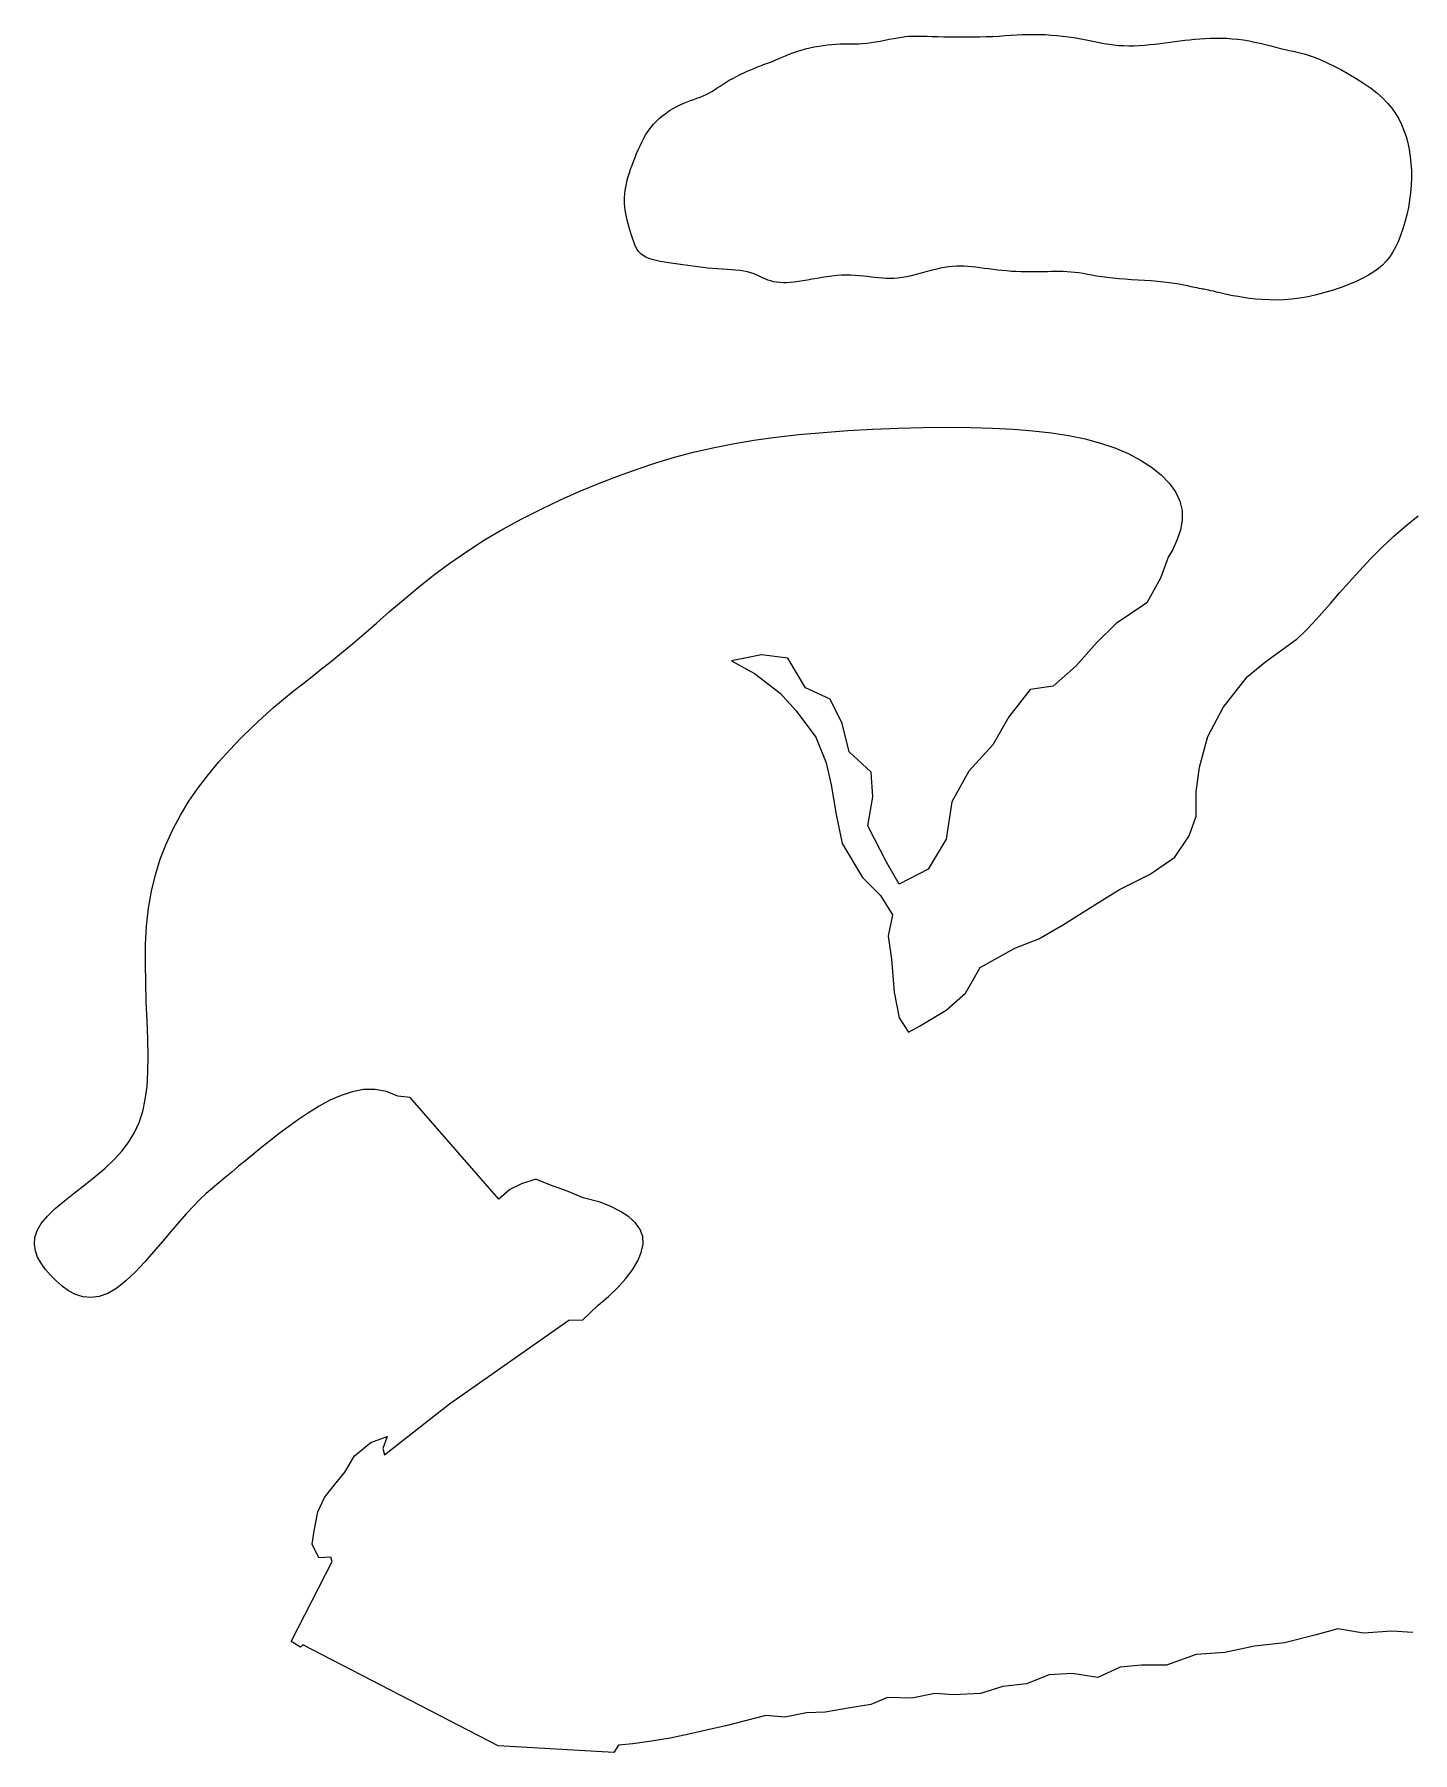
# Model space of a CAD drawing. Header units: inches. Extents: x 326978 to 343822, y 4677882 to 4690337.
# Drawn here: x 341162.3 to 341352.9, y 4689617.1 to 4689854.7 of the extents above; entities that cross this region are included whole.
import ezdxf

# ---------------------------------------------------------------- set-up
doc = ezdxf.new("R2010")
doc.units = ezdxf.units.IN
doc.header["$MEASUREMENT"] = 0
doc.layers.add('Parks', color=7, linetype='Continuous')

msp = doc.modelspace()

# ---------------------------------------------------------------- linework, layer by layer
at = {"layer": 'Parks'}
msp.add_lwpolyline([(341305.2555, 4689854.3544), (341306.0231, 4689854.2429), (341306.7688, 4689854.1192), (341307.4892, 4689853.9853), (341308.1881, 4689853.8458), (341308.8708, 4689853.7055), (341309.5427, 4689853.5697), (341310.2093, 4689853.4432), (341310.8758, 4689853.3313), (341311.5478, 4689853.2388), (341312.2305, 4689853.171), (341312.9279, 4689853.1314), (341313.6377, 4689853.1185), (341314.3563, 4689853.1291), (341315.0799, 4689853.1602), (341315.8049, 4689853.2089), (341316.5276, 4689853.272), (341317.2441, 4689853.3466), (341317.9509, 4689853.4296), (341318.6455, 4689853.5181), (341319.3303, 4689853.6096), (341320.009, 4689853.7018), (341320.6854, 4689853.7923), (341321.3631, 4689853.8788), (341322.0459, 4689853.9589), (341322.7374, 4689854.0302), (341323.4414, 4689854.0904), (341324.1606, 4689854.1372), (341324.894, 4689854.1686), (341325.6395, 4689854.1824), (341326.3951, 4689854.1766), (341327.1587, 4689854.1494), (341327.9285, 4689854.0985), (341328.7023, 4689854.0221), (341329.4781, 4689853.918), (341330.2533, 4689853.7858), (341331.0232, 4689853.6307), (341331.7822, 4689853.4594), (341332.5252, 4689853.2787), (341333.2465, 4689853.0953), (341333.9409, 4689852.916), (341334.603, 4689852.7474), (341335.2273, 4689852.5963), (341335.8124, 4689852.4662), (341336.3722, 4689852.3476), (341336.9246, 4689852.2276), (341337.4874, 4689852.0935), (341338.0786, 4689851.9324), (341338.7159, 4689851.7317), (341339.4172, 4689851.4783), (341340.2003, 4689851.1597), (341341.0761, 4689850.7666), (341342.0266, 4689850.3045), (341343.027, 4689849.7824), (341344.0523, 4689849.2095), (341345.0776, 4689848.5948), (341346.078, 4689847.9475), (341347.0285, 4689847.2766), (341347.9043, 4689846.5912), (341348.6856, 4689845.8983), (341349.3744, 4689845.1959), (341349.9775, 4689844.4801), (341350.5022, 4689843.7467), (341350.9555, 4689842.9918), (341351.3444, 4689842.2113), (341351.676, 4689841.4012), (341351.9575, 4689840.5574), (341352.1945, 4689839.6773), (341352.3877, 4689838.7634), (341352.5365, 4689837.82), (341352.6402, 4689836.8509), (341352.698, 4689835.8603), (341352.7093, 4689834.8522), (341352.6735, 4689833.8306), (341352.5899, 4689832.7996), (341352.4584, 4689831.7643), (341352.2822, 4689830.734), (341352.0649, 4689829.7192), (341351.8101, 4689828.7304), (341351.5217, 4689827.7779), (341351.2033, 4689826.8722), (341350.8587, 4689826.0237), (341350.4914, 4689825.243), (341350.103, 4689824.5369), (341349.6852, 4689823.8993), (341349.2277, 4689823.3202), (341348.7199, 4689822.7899), (341348.1516, 4689822.2987), (341347.5122, 4689821.8368), (341346.7912, 4689821.3944), (341345.9783, 4689820.9618), (341345.0676, 4689820.5322), (341344.0716, 4689820.1106), (341343.0076, 4689819.7052), (341341.8928, 4689819.3241), (341340.7442, 4689818.9752), (341339.5792, 4689818.6668), (341338.4148, 4689818.4069), (341337.2683, 4689818.2035), (341336.1542, 4689818.0623), (341335.0772, 4689817.9787), (341334.039, 4689817.9458), (341333.0418, 4689817.9567), (341332.0873, 4689818.0043), (341331.1776, 4689818.0817), (341330.3145, 4689818.1818), (341329.5001, 4689818.2978), (341328.7363, 4689818.4232), (341328.0249, 4689818.5538), (341327.368, 4689818.6859), (341326.7674, 4689818.8159), (341326.2251, 4689818.9402), (341325.7429, 4689819.055), (341325.3229, 4689819.1567), (341324.9668, 4689819.2417), (341324.6736, 4689819.3078), (341324.4296, 4689819.3585), (341324.218, 4689819.3988), (341324.0222, 4689819.4337), (341323.8253, 4689819.4682), (341323.6106, 4689819.5074), (341323.3615, 4689819.5561), (341323.061, 4689819.6195), (341322.6957, 4689819.701), (341322.2645, 4689819.7975), (341321.7695, 4689819.9048), (341321.2128, 4689820.0182), (341320.5965, 4689820.1334), (341319.9226, 4689820.2459), (341319.1934, 4689820.3511), (341318.4109, 4689820.4446), (341317.5789, 4689820.5234), (341316.7086, 4689820.5901), (341315.8126, 4689820.6487), (341314.9039, 4689820.7032), (341313.9951, 4689820.7578), (341313.0992, 4689820.8164), (341312.2288, 4689820.883), (341311.3968, 4689820.9618), (341310.6132, 4689821.0553), (341309.876, 4689821.1603), (341309.1806, 4689821.2719), (341308.5222, 4689821.3856), (341307.8962, 4689821.4966), (341307.2978, 4689821.6002), (341306.7224, 4689821.6917), (341306.1651, 4689821.7663), (341305.6213, 4689821.8207), (341305.0866, 4689821.8566), (341304.5567, 4689821.8769), (341304.0271, 4689821.8849), (341303.4934, 4689821.8833), (341302.9514, 4689821.8754), (341302.3965, 4689821.8641), (341301.8244, 4689821.8525), (341301.2321, 4689821.8433), (341300.6216, 4689821.8382), (341299.9962, 4689821.8384), (341299.3595, 4689821.8453), (341298.7146, 4689821.8604), (341298.065, 4689821.8848), (341297.414, 4689821.9201), (341296.7651, 4689821.9675), (341296.1213, 4689822.0275), (341295.4846, 4689822.0976), (341294.8566, 4689822.1745), (341294.2391, 4689822.2548), (341293.6337, 4689822.335), (341293.0421, 4689822.4119), (341292.466, 4689822.4821), (341291.907, 4689822.5421), (341291.3656, 4689822.5889), (341290.8363, 4689822.6198), (341290.3123, 4689822.6325), (341289.787, 4689822.6247), (341289.2537, 4689822.594), (341288.7055, 4689822.5381), (341288.1357, 4689822.4545), (341287.5377, 4689822.341), (341286.9072, 4689822.197), (341286.2508, 4689822.0299), (341285.5776, 4689821.8485), (341284.8966, 4689821.6622), (341284.217, 4689821.4798), (341283.5478, 4689821.3106), (341282.8982, 4689821.1637), (341282.2772, 4689821.048), (341281.6912, 4689820.9704), (341281.1358, 4689820.9281), (341280.6041, 4689820.9162), (341280.0889, 4689820.9295), (341279.5831, 4689820.963), (341279.0796, 4689821.0116), (341278.5714, 4689821.0704), (341278.0515, 4689821.1342), (341277.5139, 4689821.1982), (341276.9578, 4689821.2586), (341276.3835, 4689821.3115), (341275.7913, 4689821.3533), (341275.1817, 4689821.3803), (341274.5548, 4689821.3888), (341273.9111, 4689821.375), (341273.2509, 4689821.3353), (341272.5756, 4689821.2677), (341271.8904, 4689821.1768), (341271.2019, 4689821.0692), (341270.5165, 4689820.951), (341269.8404, 4689820.8289), (341269.1802, 4689820.7091), (341268.5422, 4689820.598), (341267.9329, 4689820.5021), (341267.3571, 4689820.4268), (341266.8141, 4689820.3741), (341266.3013, 4689820.345), (341265.8165, 4689820.3405), (341265.3573, 4689820.3615), (341264.9213, 4689820.4092), (341264.5062, 4689820.4844), (341264.1097, 4689820.5883), (341263.7285, 4689820.7204), (341263.3564, 4689820.8747), (341262.9864, 4689821.0439), (341262.6113, 4689821.2204), (341262.2241, 4689821.397), (341261.8176, 4689821.5661), (341261.3849, 4689821.7204), (341260.9189, 4689821.8525), (341260.4142, 4689821.9571), (341259.8732, 4689822.0375), (341259.2999, 4689822.099), (341258.6983, 4689822.147), (341258.0724, 4689822.187), (341257.4262, 4689822.2242), (341256.764, 4689822.2642), (341256.0896, 4689822.3122), (341255.4069, 4689822.3725), (341254.7192, 4689822.4442), (341254.0294, 4689822.5254), (341253.3407, 4689822.6139), (341252.656, 4689822.7079), (341251.9784, 4689822.8052), (341251.3109, 4689822.9038), (341250.6565, 4689823.0018), (341250.0187, 4689823.0982), (341249.4025, 4689823.1967), (341248.8132, 4689823.3018), (341248.2563, 4689823.4184), (341247.737, 4689823.5512), (341247.2609, 4689823.7049), (341246.8333, 4689823.8841), (341246.4596, 4689824.0937), (341246.143, 4689824.337), (341245.8775, 4689824.6126), (341245.6552, 4689824.9179), (341245.4679, 4689825.2501), (341245.3075, 4689825.6066), (341245.1661, 4689825.9846), (341245.0354, 4689826.3815), (341244.9073, 4689826.7945), (341244.7759, 4689827.2211), (341244.6423, 4689827.6587), (341244.5102, 4689828.1052), (341244.3827, 4689828.558), (341244.2634, 4689829.0148), (341244.1555, 4689829.4734), (341244.0624, 4689829.9313), (341243.9875, 4689830.3861), (341243.9336, 4689830.8363), (341243.9012, 4689831.2835), (341243.8904, 4689831.7301), (341243.9012, 4689832.1783), (341243.9336, 4689832.6305), (341243.9875, 4689833.0892), (341244.0629, 4689833.5566), (341244.1599, 4689834.0351), (341244.2782, 4689834.5264), (341244.4164, 4689835.0295), (341244.5728, 4689835.5427), (341244.7456, 4689836.0643), (341244.9333, 4689836.5927), (341245.1342, 4689837.1261), (341245.3464, 4689837.6629), (341245.5685, 4689838.2013), (341245.7994, 4689838.7396), (341246.0415, 4689839.2748), (341246.2976, 4689839.8039), (341246.571, 4689840.3239), (341246.8646, 4689840.8319), (341247.1814, 4689841.3247), (341247.5245, 4689841.7992), (341247.8969, 4689842.2526), (341248.3003, 4689842.6822), (341248.731, 4689843.0868), (341249.1839, 4689843.4658), (341249.654, 4689843.8186), (341250.1363, 4689844.1444), (341250.6256, 4689844.4426), (341251.1169, 4689844.7125), (341251.6052, 4689844.9535), (341252.0861, 4689845.166), (341252.5583, 4689845.3553), (341253.021, 4689845.5277), (341253.4737, 4689845.6898), (341253.9155, 4689845.8477), (341254.3459, 4689846.0081), (341254.7642, 4689846.1771), (341255.1697, 4689846.3614), (341255.5627, 4689846.5656), (341255.9476, 4689846.7883), (341256.3298, 4689847.0265), (341256.7148, 4689847.2772), (341257.1078, 4689847.5373), (341257.5143, 4689847.8038), (341257.9396, 4689848.0737), (341258.3892, 4689848.3439), (341258.8659, 4689848.6114), (341259.3621, 4689848.8732), (341259.8677, 4689849.1263), (341260.3727, 4689849.3675), (341260.8669, 4689849.594), (341261.3402, 4689849.8025), (341261.7825, 4689849.9903), (341262.1837, 4689850.1541), (341262.5373, 4689850.2925), (341262.8511, 4689850.4104), (341263.1367, 4689850.5142), (341263.4054, 4689850.6102), (341263.6687, 4689850.7049), (341263.9381, 4689850.8046), (341264.225, 4689850.9158), (341264.5409, 4689851.0448), (341264.8949, 4689851.1961), (341265.2869, 4689851.3667), (341265.7147, 4689851.5514), (341266.1758, 4689851.7451), (341266.6679, 4689851.943), (341267.1887, 4689852.1398), (341267.7357, 4689852.3305), (341268.3066, 4689852.5101), (341268.8985, 4689852.6744), (341269.5058, 4689852.8222), (341270.1227, 4689852.9531), (341270.7428, 4689853.0668), (341271.3603, 4689853.1631), (341271.969, 4689853.2415), (341272.5629, 4689853.3017), (341273.1359, 4689853.3434), (341273.6842, 4689853.3672), (341274.213, 4689853.3779), (341274.7296, 4689853.3813), (341275.2416, 4689853.3829), (341275.7562, 4689853.3885), (341276.2809, 4689853.404), (341276.8231, 4689853.4349), (341277.3903, 4689853.487), (341277.9869, 4689853.5641), (341278.6057, 4689853.6617), (341279.2367, 4689853.7734), (341279.8697, 4689853.8929), (341280.4946, 4689854.0137), (341281.1013, 4689854.1295), (341281.6797, 4689854.2338), (341282.2197, 4689854.3203), (341282.716, 4689854.3841), (341283.1826, 4689854.4267), (341283.6385, 4689854.4511), (341284.1025, 4689854.4604), (341284.5934, 4689854.4575), (341285.1302, 4689854.4455), (341285.7316, 4689854.4275), (341286.4166, 4689854.4065), (341287.1976, 4689854.3852), (341288.0618, 4689854.3656), (341288.9901, 4689854.3494), (341289.9631, 4689854.3382), (341290.9618, 4689854.3338), (341291.9668, 4689854.3378), (341292.959, 4689854.3519), (341293.9193, 4689854.3778), (341294.8329, 4689854.4161), (341295.7033, 4689854.4635), (341296.5388, 4689854.5156), (341297.3473, 4689854.5681), (341298.1369, 4689854.6165), (341298.9157, 4689854.6566), (341299.6918, 4689854.6838), (341300.4734, 4689854.6938), (341301.2662, 4689854.6833), (341302.0674, 4689854.6525), (341302.872, 4689854.6029), (341303.675, 4689854.5358), (341304.4712, 4689854.4525), (341305.2555, 4689854.3544)], close=True, dxfattribs=at)
msp.add_lwpolyline([(341352.8913, 4689633.6779), (341350.0134, 4689633.8697), (341346.0803, 4689633.582), (341342.5308, 4689634.1573), (341339.3652, 4689633.2944), (341335.1443, 4689632.2396), (341331.0193, 4689631.7602), (341326.8943, 4689630.8972), (341322.9612, 4689630.6096), (341318.8362, 4689629.1713), (341315.3828, 4689629.1713), (341312.409, 4689628.8837), (341309.3392, 4689627.4454), (341305.7898, 4689628.0207), (341302.6242, 4689627.829), (341299.4585, 4689626.5824), (341296.1969, 4689626.1989), (341293.1271, 4689625.2401), (341289.3859, 4689625.0483), (341286.7958, 4689625.2401), (341283.6301, 4689624.5689), (341280.2726, 4689624.6648), (341277.9702, 4689623.7059), (341274.8046, 4689623.2265), (341271.6389, 4689622.6512), (341269.0488, 4689622.5553), (341266.075, 4689621.98), (341263.4585, 4689622.1707), (341260.761, 4689621.4906), (341258.0883, 4689620.827), (341255.4388, 4689620.1939), (341252.8107, 4689619.6069), (341250.2026, 4689619.0816), (341247.6126, 4689618.6337), (341245.0392, 4689618.2788), (341243.0765, 4689618.0907), (341242.4383, 4689617.058), (341226.4266, 4689618.0043), (341199.4048, 4689631.9811), (341199.1148, 4689631.6671), (341197.7859, 4689632.44), (341203.4883, 4689643.5013), (341203.295, 4689644.1051), (341201.6437, 4689643.9813), (341200.7028, 4689645.9036), (341200.999, 4689647.739), (341201.4728, 4689650.3442), (341202.4206, 4689652.3573), (341203.783, 4689654.0743), (341205.2047, 4689655.8506), (341206.5671, 4689658.1005), (341208.8181, 4689659.9359), (341211.0691, 4689660.7648), (341210.4767, 4689659.107), (341210.7068, 4689658.2221), (341213.9518, 4689660.785), (341219.7038, 4689665.3159), (341236.189, 4689676.8782), (341238.1399, 4689676.9287), (341240.2317, 4689678.9331), (341241.6659, 4689680.1473), (341242.9537, 4689681.3786), (341244.0745, 4689682.6165), (341245.0066, 4689683.8475), (341245.7282, 4689685.058), (341246.2177, 4689686.2344), (341246.4534, 4689687.363), (341246.4136, 4689688.4304), (341246.0766, 4689689.4227), (341245.4318, 4689690.3299), (341244.5123, 4689691.1548), (341243.3626, 4689691.9037), (341242.0269, 4689692.5828), (341240.5494, 4689693.1984), (341238.1885, 4689693.7637), (341235.8783, 4689694.7702), (341233.6615, 4689695.5477), (341231.6134, 4689696.3688), (341229.6586, 4689695.7175), (341228.0378, 4689694.9239), (341226.5192, 4689693.5998), (341214.2644, 4689707.655), (341212.5649, 4689707.8695), (341210.9896, 4689708.4836), (341209.4078, 4689708.7677), (341207.8263, 4689708.7464), (341206.2534, 4689708.4626), (341204.6973, 4689707.9591), (341203.1663, 4689707.2789), (341201.6687, 4689706.4649), (341200.2127, 4689705.5601), (341198.8067, 4689704.6074), (341197.4573, 4689703.6437), (341196.1654, 4689702.6821), (341194.9302, 4689701.7296), (341193.7511, 4689700.7933), (341192.6272, 4689699.8803), (341191.5579, 4689698.9977), (341190.5425, 4689698.1526), (341189.5802, 4689697.352), (341188.6675, 4689696.5972), (341187.79, 4689695.8669), (341186.9305, 4689695.1338), (341186.0717, 4689694.3707), (341185.1964, 4689693.5504), (341184.2874, 4689692.6457), (341183.3274, 4689691.6295), (341182.2994, 4689690.4745), (341181.1915, 4689689.1684), (341180.0151, 4689687.758), (341178.7867, 4689686.3052), (341177.523, 4689684.8716), (341176.2409, 4689683.519), (341174.9569, 4689682.3091), (341173.6879, 4689681.3036), (341172.4505, 4689680.5643), (341171.2592, 4689680.1363), (341170.1191, 4689679.9976), (341169.033, 4689680.1097), (341168.004, 4689680.4341), (341167.0348, 4689680.9321), (341166.1284, 4689681.5654), (341165.2875, 4689682.2952), (341164.5151, 4689683.0831), (341163.8182, 4689683.8971), (341163.2202, 4689684.732), (341162.7486, 4689685.5889), (341162.431, 4689686.4692), (341162.295, 4689687.3742), (341162.3681, 4689688.3052), (341162.6778, 4689689.2635), (341163.2517, 4689690.2503), (341164.1031, 4689691.2666), (341165.188, 4689692.3111), (341166.4482, 4689693.3822), (341167.8254, 4689694.4782), (341169.2615, 4689695.5975), (341170.6982, 4689696.7384), (341172.0772, 4689697.8993), (341173.3405, 4689699.0784), (341174.4408, 4689700.2786), (341175.3757, 4689701.5199), (341176.154, 4689702.8268), (341176.7843, 4689704.2238), (341177.2754, 4689705.7353), (341177.636, 4689707.3857), (341177.8748, 4689709.1997), (341178.0004, 4689711.2016), (341178.0253, 4689713.405), (341177.9759, 4689715.7804), (341177.8825, 4689718.2873), (341177.7754, 4689720.8853), (341177.6846, 4689723.5339), (341177.6404, 4689726.1926), (341177.6731, 4689728.821), (341177.8127, 4689731.3786), (341178.0842, 4689733.8333), (341178.4909, 4689736.1853), (341179.0309, 4689738.4433), (341179.7023, 4689740.616), (341180.5031, 4689742.7118), (341181.4313, 4689744.7394), (341182.485, 4689746.7075), (341183.6623, 4689748.6245), (341184.9574, 4689750.4961), (341186.3495, 4689752.3153), (341187.814, 4689754.0724), (341189.3263, 4689755.7573), (341190.8618, 4689757.3603), (341192.3959, 4689758.8713), (341193.904, 4689760.2806), (341195.3615, 4689761.5781), (341196.7517, 4689762.7612), (341198.0893, 4689763.8554), (341199.397, 4689764.8937), (341200.6975, 4689765.9088), (341202.0134, 4689766.9334), (341203.3673, 4689768.0005), (341204.7819, 4689769.1428), (341206.2799, 4689770.393), (341207.8802, 4689771.7743), (341209.5868, 4689773.2702), (341211.4001, 4689774.8548), (341213.3204, 4689776.5018), (341215.3482, 4689778.1853), (341217.4837, 4689779.879), (341219.7273, 4689781.557), (341222.0794, 4689783.193), (341224.5368, 4689784.765), (341227.0825, 4689786.2664), (341229.6961, 4689787.6945), (341232.3572, 4689789.0469), (341235.0453, 4689790.3209), (341237.74, 4689791.5138), (341240.4207, 4689792.6232), (341243.0671, 4689793.6464), (341245.667, 4689794.5818), (341248.2414, 4689795.4324), (341250.8198, 4689796.2021), (341253.4314, 4689796.8949), (341256.1056, 4689797.5147), (341258.8717, 4689798.0654), (341261.7591, 4689798.551), (341264.7972, 4689798.9754), (341268.003, 4689799.3421), (341271.3442, 4689799.6518), (341274.7761, 4689799.9048), (341278.2543, 4689800.1013), (341281.7341, 4689800.2416), (341285.1708, 4689800.326), (341288.52, 4689800.3547), (341291.737, 4689800.328), (341294.7856, 4689800.2447), (341297.6635, 4689800.0989), (341300.3766, 4689799.8831), (341302.9312, 4689799.5899), (341305.3333, 4689799.212), (341307.5888, 4689798.7419), (341309.7039, 4689798.1722), (341311.6846, 4689797.4956), (341313.5323, 4689796.7076), (341315.2292, 4689795.8156), (341316.753, 4689794.83), (341318.0812, 4689793.7609), (341319.1913, 4689792.6189), (341320.0609, 4689791.4141), (341320.6676, 4689790.157), (341320.9889, 4689788.8577), (341321.0138, 4689787.5272), (341320.776, 4689786.1774), (341320.3208, 4689784.8211), (341319.6934, 4689783.4708), (341319.0756, 4689782.3803), (341317.9879, 4689779.4658), (341316.1062, 4689776.0567), (341311.8722, 4689773.2354), (341309.1672, 4689770.5316), (341306.3445, 4689767.3576), (341303.169, 4689764.5363), (341299.9935, 4689764.0661), (341297.0532, 4689760.3043), (341294.8187, 4689756.4249), (341291.5256, 4689752.7807), (341289.1734, 4689748.5487), (341288.3501, 4689743.3763), (341285.8802, 4689739.2619), (341281.8815, 4689737.1459), (341280.1174, 4689740.2023), (341277.5299, 4689745.2572), (341278.2356, 4689749.2541), (341278.0004, 4689752.6632), (341274.9425, 4689755.4845), (341274.0016, 4689759.3638), (341272.355, 4689762.7729), (341268.9444, 4689764.3012), (341266.4745, 4689768.4156), (341262.8286, 4689768.8858), (341258.7122, 4689768.0629), (341261.8877, 4689766.2996), (341265.416, 4689763.5958), (341267.6507, 4689761.1272), (341270.3557, 4689757.483), (341271.767, 4689753.9563), (341272.4727, 4689750.8999), (341273.1783, 4689746.7854), (341274.0016, 4689742.7885), (341276.8242, 4689738.0863), (341279.2941, 4689735.6176), (341280.9406, 4689732.9139), (341280.3526, 4689729.975), (341280.823, 4689726.801), (341281.1759, 4689722.2163), (341281.8815, 4689718.6897), (341283.1752, 4689716.6912), (341284.7042, 4689717.5141), (341288.3501, 4689719.7476), (341291.0551, 4689722.0988), (341293.0545, 4689725.6254), (341297.8765, 4689728.3292), (341301.1696, 4689729.6223), (341304.4627, 4689731.5032), (341308.5791, 4689734.0894), (341312.3426, 4689736.4405), (341316.5766, 4689738.5565), (341319.9873, 4689740.9076), (341321.9867, 4689743.8465), (341322.9276, 4689746.5503), (341322.9276, 4689749.9594), (341323.398, 4689753.3685), (341324.5741, 4689757.6005), (341326.6911, 4689761.5974), (341329.9842, 4689765.8294), (341332.5717, 4689767.9454), (341336.7834, 4689770.9825), (341336.8492, 4689771.0391), (341338.0034, 4689772.1512), (341339.1476, 4689773.3514), (341340.3045, 4689774.6354), (341341.4965, 4689775.999), (341342.7462, 4689777.4378), (341344.0762, 4689778.9477), (341345.5025, 4689780.519), (341347.0156, 4689782.1209), (341348.5994, 4689783.7168), (341350.2379, 4689785.2705), (341351.915, 4689786.7457), (341353.6147, 4689788.106)], dxfattribs=at)

doc.saveas('drawing.dxf')
